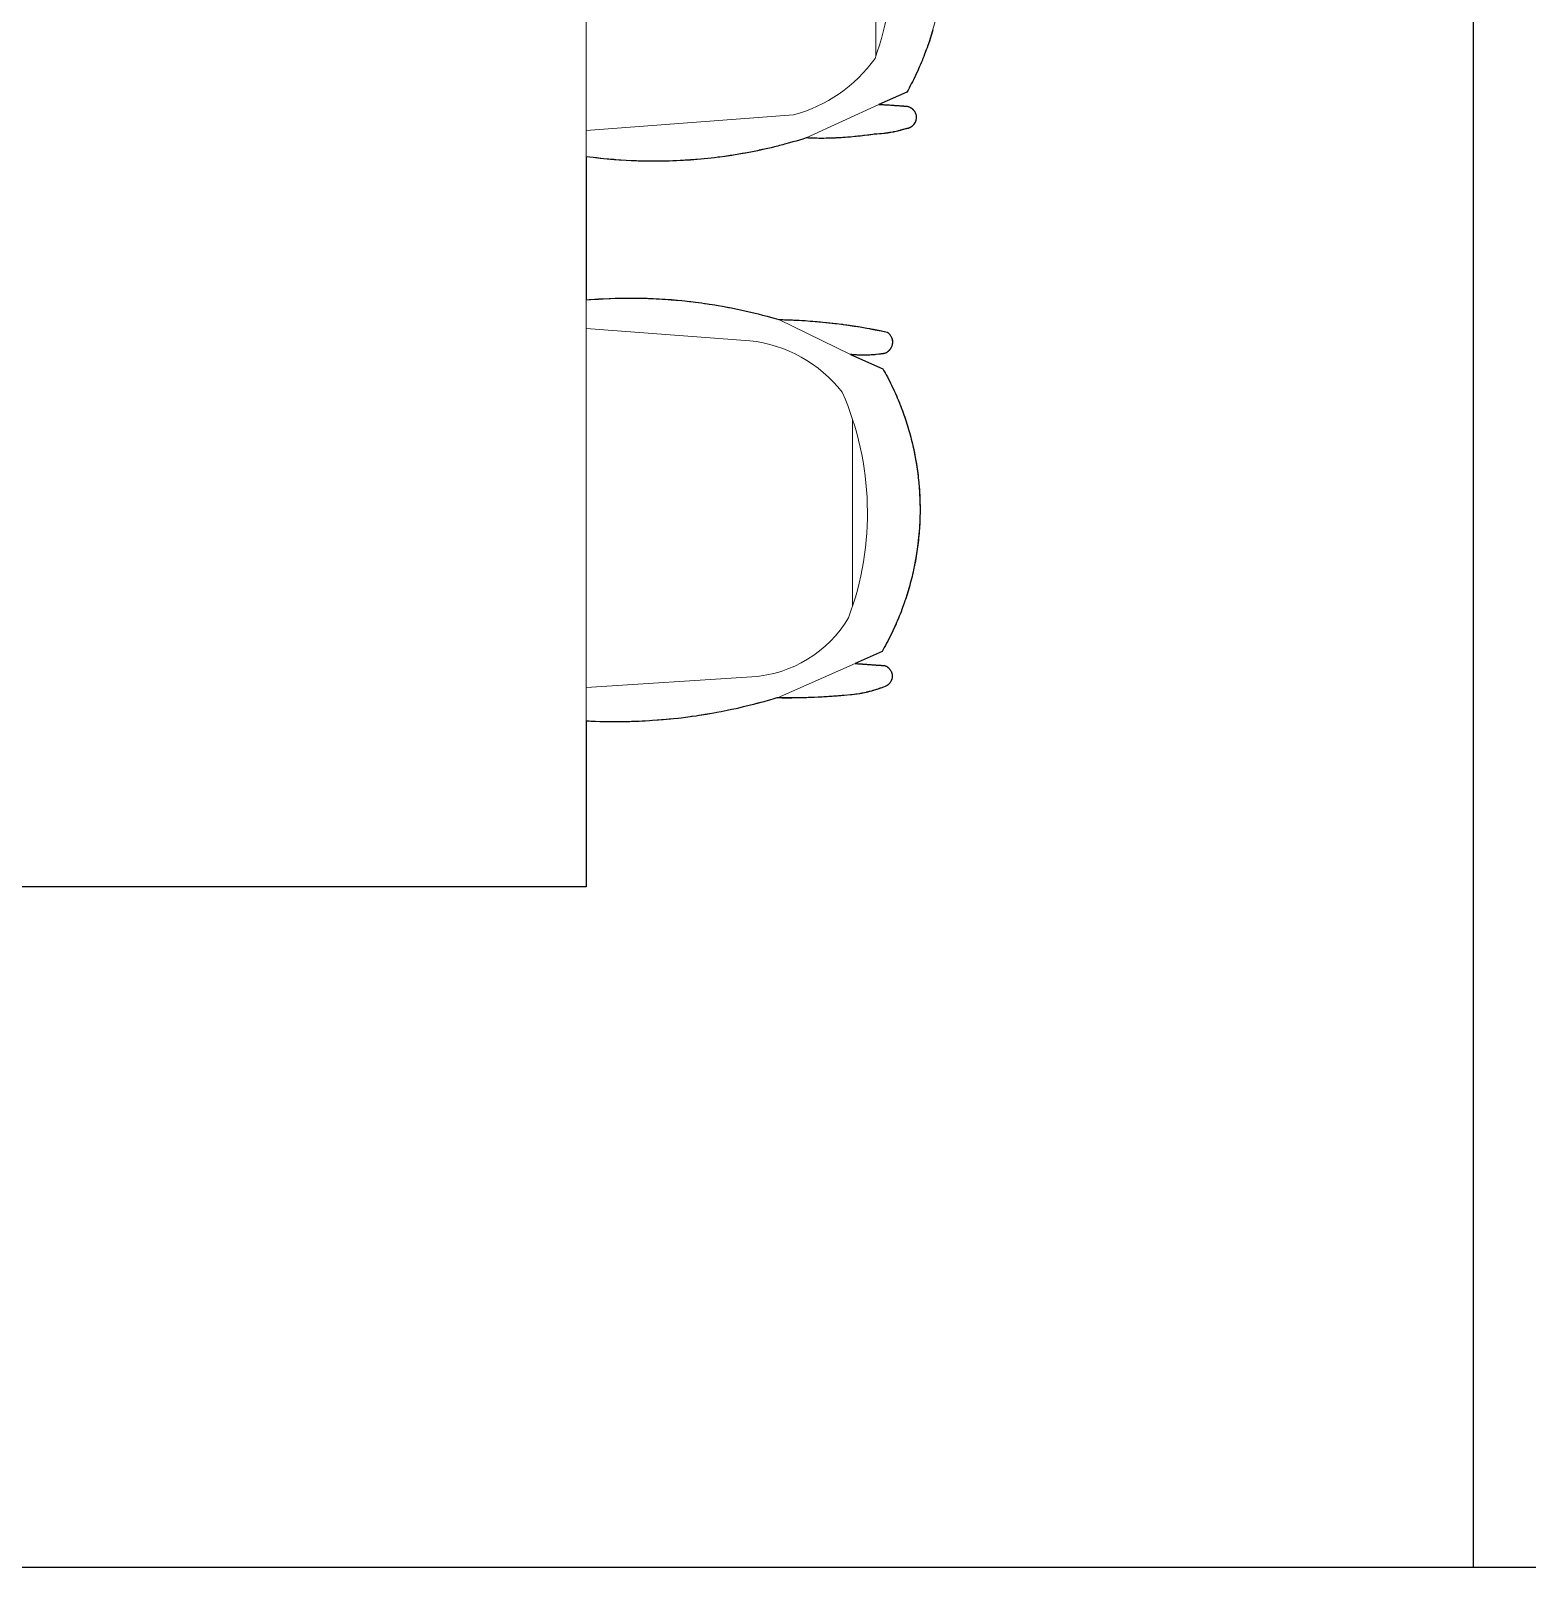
# Model space of a CAD drawing. Header units: millimetres. Extents: x 488786 to 747986, y 25193 to 95000.
# Drawn here: x 536972 to 538765, y 85199 to 87039 of the extents above; entities that cross this region are included whole.
import ezdxf

# ---------------------------------------------------------------- set-up
doc = ezdxf.new("R2010")
doc.units = ezdxf.units.MM
doc.layers.add('10. ETC', color=251, linetype='Continuous')
doc.layers.add('6. FUR1', color=181, linetype='Continuous')
doc.layers.add('7. FUR2', color=241, linetype='Continuous', lineweight=5)

# ---------------------------------------------------------------- blocks, each defined once
blk = doc.blocks.new('YUHIHA_Furniture_DiningSet_6Seat_B_Plan')
at = {"layer": '6. FUR1'}
blk.add_lwpolyline([(1289.7, 415), (1292.4, 414.2), (1295.1, 413.4), (1297.7, 412.5), (1300.4, 411.7), (1303, 410.8), (1308.3, 409), (1310.9, 408.1), (1313.6, 407.2), (1318.8, 405.2), (1321.4, 404.2), (1324, 403.2), (1326.5, 402.1), (1329.1, 401), (1331.7, 399.9), (1334.2, 398.8), (1339.3, 396.6), (1341.8, 395.4), (1344.3, 394.2), (1346.9, 393), (1349.4, 391.7), (1351.8, 390.5), (1354.3, 389.2), (1356.8, 387.9), (1359.3, 386.6), (1361.7, 385.3), (1364.1, 383.9), (1378.8, 350.5), (1378.9, 352), (1378.9, 352.3), (1379, 353.1), (1379, 353.4), (1379, 354.2), (1379, 354.4), (1379.1, 355.2), (1379.1, 355.5), (1379.2, 356.8), (1379.2, 357.9), (1379.3, 358.4), (1379.3, 359.2), (1379.4, 360.5), (1379.5, 361.8), (1379.5, 362.4), (1379.7, 364.8), (1379.7, 365.8), (1379.8, 366.3), (1379.9, 368.2), (1380, 369.2), (1380.1, 370.6), (1380.2, 371.9), (1380.2, 372.7), (1380.3, 374), (1380.3, 374.3), (1380.4, 375.6), (1380.4, 375.9), (1380.5, 376.6), (1380.5, 376.9), (1380.7, 378.8), (1380.7, 379), (1380.7, 379.8), (1380.8, 380.1), (1380.9, 381.2), (1380.9, 381.4), (1381, 382.7), (1381, 383), (1381.1, 384.3), (1381.2, 384.9), (1381.4, 385.5), (1381.6, 386.1), (1381.7, 386.4), (1381.8, 386.7), (1382.2, 387.5), (1382.5, 388), (1382.6, 388.3), (1383, 388.8), (1383.3, 389.3), (1383.9, 390.1), (1384.2, 390.5), (1384.7, 391), (1385.1, 391.4), (1385.8, 392), (1386.5, 392.6), (1387, 392.9), (1387.3, 393.1), (1387.8, 393.4), (1388.6, 393.8), (1388.9, 393.9), (1389.7, 394.3), (1390.3, 394.5), (1390.9, 394.6), (1391.8, 394.9), (1392.4, 395), (1393, 395), (1393.6, 395.1), (1394.2, 395.1), (1394.8, 395.1), (1395.2, 395.1), (1395.8, 395.1), (1396.4, 395), (1396.7, 394.9), (1397.3, 394.8), (1397.9, 394.7), (1398.5, 394.5), (1398.7, 394.4), (1399.6, 394.1), (1399.9, 394), (1400.4, 393.7), (1401.3, 393.3), (1402, 392.8), (1402.5, 392.5), (1402.8, 392.3), (1403.5, 391.7), (1404.2, 391.1), (1404.8, 390.4), (1405, 390.2), (1405.5, 389.5), (1405.9, 389), (1406.2, 388.4), (1406.4, 388.2), (1406.5, 387.9), (1406.8, 387.4), (1407, 386.8), (1407.3, 386.2), (1407.4, 385.9), (1407.6, 385.4), (1407.7, 385.1), (1407.7, 384.8), (1407.9, 384.2), (1407.9, 383.9), (1408, 383.3), (1408.1, 382.7), (1408.1, 382.4), (1408.9, 380), (1408.9, 379.7), (1409.1, 379.1), (1409.5, 377.9), (1409.8, 376.7), (1409.9, 376.4), (1410, 375.8), (1410.1, 375.5), (1410.4, 374.3), (1410.7, 373.4), (1410.9, 372.5), (1411.6, 369.4), (1411.6, 369.1), (1411.9, 367.9), (1412, 367.3), (1412.1, 367), (1412.7, 363.9), (1412.7, 363.6), (1413, 362.1), (1413.1, 361.1), (1413.2, 360.8), (1413.5, 358.4), (1413.7, 357.4), (1413.7, 357.1), (1413.8, 356.5), (1413.8, 356.2), (1414.1, 353.7), (1414.1, 353.4), (1414.2, 352.8), (1414.3, 351.5), (1414.3, 351.2), (1414.6, 348.1), (1414.6, 347.2), (1414.7, 346.2), (1414.7, 345), (1414.7, 344.7), (1414.8, 343.1), (1415.3, 339.4), (1415.6, 337.6), (1415.7, 336.9), (1416.3, 332), (1416.8, 328.3), (1417.1, 325.2), (1417.5, 321.4), (1418, 316.4), (1418.3, 312.7), (1418.5, 310.2), (1418.5, 309.6), (1418.7, 307.1), (1418.8, 305.2), (1418.8, 304.6), (1418.9, 303.4), (1419, 301.5), (1419.1, 299), (1419.3, 294), (1419.4, 290.3), (1419.4, 287.1), (1419.5, 284.6), (1419.5, 283.4), (1419.5, 282.8), (1419.5, 280.3), (1419.5, 279.6), (1419.5, 278.4), (1419.4, 275.9), (1419.4, 275.3), (1419.4, 273.4), (1419.4, 272.8), (1419.3, 270.9), (1419.3, 269.6), (1419.2, 267.1), (1419.2, 266.5), (1419.2, 265.9), (1419.1, 264), (1419.1, 263.4), (1420.3, 259.4), (1421.5, 255.4), (1422.7, 251.4), (1423.8, 247.4), (1425, 243.4), (1426.6, 237.4), (1427.1, 235.4), (1428.2, 231.3), (1428.7, 229.3), (1429.7, 225.3), (1430.7, 221.2), (1431.6, 217.2), (1432.1, 215.2), (1433, 211.1), (1433.8, 207), (1434.3, 205), (1435.1, 200.9), (1435.5, 198.9), (1436.7, 192.7), (1437.8, 186.6), (1438.5, 182.5), (1439.5, 176.3), (1440.1, 172.2), (1441.1, 166), (1441.9, 159.8), (1442.2, 157.8), (1442.7, 153.6), (1443.1, 149.5), (1443.6, 145.4), (1444, 141.2), (1444.4, 137.1), (1444.8, 132.9), (1445, 130.9), (1445.3, 126.7), (1445.4, 124.6), (1445.8, 118.4), (1446.2, 112.2), (1446.4, 108), (1446.6, 103.8), (1446.7, 99.7), (1446.8, 95.5), (1446.9, 93.4), (1446.9, 91.4), (1446.9, 87.2), (1447, 83), (1447, 80.9), (1446.9, 74.7), (1446.8, 68.5), (1446.8, 66.4), (1446.7, 62.2), (1446.6, 60.1), (1446.4, 56), (1446.3, 53.9), (1446, 47.7), (1445.7, 41.4), (1445.5, 39.3), (1445.2, 35.2), (1445, 33.1), (1444.7, 29), (1444.5, 26.9), (1443.9, 20.7), (1443.3, 14.5), (1443, 12.4), (1442.5, 8.3), (1442, 4.1), (1441.5, 0), (1613, 0), (1612.7, 3.6), (1612.6, 5.4), (1612.2, 10.9), (1612, 14.5), (1611.7, 20), (1611.3, 27.2), (1611.3, 29.1), (1611.1, 34.5), (1610.9, 40), (1610.9, 41.8), (1610.8, 47.2), (1610.8, 49.1), (1610.8, 54.5), (1610.9, 60), (1611, 65.4), (1611.1, 70.9), (1611.2, 74.5), (1611.3, 78.2), (1611.6, 83.6), (1611.7, 85.4), (1612, 90.9), (1612.2, 94.5), (1612.5, 98.2), (1612.8, 101.8), (1613.2, 107.2), (1613.4, 109), (1613.9, 114.5), (1614.3, 118.1), (1614.9, 123.5), (1615.1, 125.3), (1615.7, 130.7), (1616.2, 134.3), (1616.7, 138), (1617.2, 141.6), (1617.7, 145.2), (1618, 147), (1618.5, 150.6), (1619.1, 154.1), (1619.7, 157.7), (1620.7, 163.1), (1621, 164.9), (1622, 170.3), (1622.7, 173.8), (1623.8, 179.2), (1624.1, 181), (1625.3, 186.3), (1626.1, 189.9), (1627.3, 195.2), (1627.7, 197), (1629, 202.3), (1629.9, 205.8), (1631.2, 211.1), (1632.6, 216.4), (1634.6, 223.4), (1635.1, 225.1), (1636.6, 230.4), (1636.7, 235.5), (1636.8, 237.5), (1636.8, 238.5), (1636.9, 242.6), (1637.2, 248.7), (1637.3, 249.8), (1637.3, 251.8), (1637.4, 253.8), (1637.7, 257.9), (1637.9, 262), (1638.4, 268.1), (1638.8, 274.2), (1639, 276.3), (1639.2, 278.3), (1639.3, 279.3), (1639.4, 280.3), (1639.7, 283.4), (1640.4, 290.5), (1640.9, 294.6), (1641.2, 297.6), (1641.4, 299.6), (1642.2, 305.7), (1642.3, 306.7), (1642.5, 307.7), (1643.3, 313.8), (1643.5, 314.8), (1643.6, 315.8), (1644.4, 320.9), (1645, 324.9), (1645.1, 325.9), (1646.1, 332), (1646.8, 336), (1647.4, 339), (1647.5, 340), (1648.7, 346), (1650, 353.1), (1650.5, 355.1), (1651.5, 360.1), (1651.9, 360.7), (1652.2, 361.1), (1652.6, 361.5), (1653, 362), (1653.2, 362.2), (1653.7, 362.7), (1654.1, 363.1), (1654.5, 363.4), (1654.7, 363.5), (1655.3, 364), (1655.9, 364.4), (1656.6, 364.8), (1657.2, 365.1), (1657.4, 365.2), (1658.1, 365.5), (1658.6, 365.7), (1659.1, 365.9), (1659.8, 366.1), (1660.5, 366.3), (1661.5, 366.5), (1661.7, 366.5), (1662.7, 366.6), (1663.2, 366.6), (1664, 366.6), (1665, 366.6), (1666, 366.4), (1666.7, 366.3), (1667.2, 366.2), (1668.2, 365.9), (1668.6, 365.7), (1669.3, 365.5), (1670, 365.1), (1670.7, 364.8), (1671.5, 364.3), (1671.9, 364), (1672.1, 363.9), (1672.7, 363.4), (1673.5, 362.8), (1673.8, 362.4), (1674.4, 361.9), (1674.7, 361.5), (1675, 361.1), (1675.3, 360.7), (1675.6, 360.3), (1676, 359.7), (1676.3, 359.3), (1676.6, 358.6), (1676.7, 358.4), (1676.8, 358.1), (1677.2, 357.2), (1677.3, 356.6), (1677.4, 356), (1677.5, 355.6), (1677.6, 355), (1677.6, 354.7), (1677.8, 353.4), (1677.8, 353.1), (1678, 352.2), (1678.2, 350.6), (1678.2, 350.3), (1678.6, 346.7), (1678.7, 345.5), (1678.8, 344.8), (1678.8, 344.5), (1679, 341.6), (1679, 341.3), (1679.1, 339.7), (1679.1, 339.1), (1679.2, 338.8), (1679.2, 336.8), (1679.2, 336.5), (1679.2, 335.9), (1679.2, 335.6), (1679.3, 334.9), (1679.3, 334.3), (1679.3, 334), (1679.3, 330.8), (1679.3, 330.4), (1679.3, 329.8), (1679.2, 328.2), (1679.2, 327.9), (1679.2, 326), (1679.1, 325.6), (1679.1, 325), (1679.1, 324.7), (1679, 323.7), (1679, 323.1), (1679, 322.8), (1678.8, 320.2), (1678.7, 319.3), (1678.7, 318.6), (1678.6, 318), (1678.6, 317.7), (1678.4, 316.4), (1695.5, 355.1), (1697.9, 356.5), (1700.3, 357.8), (1702.7, 359.2), (1705.2, 360.5), (1707.6, 361.7), (1710.1, 363), (1712.6, 364.2), (1715.1, 365.5), (1720.1, 367.8), (1722.6, 369), (1725.1, 370.1), (1727.6, 371.3), (1730.2, 372.4), (1732.7, 373.4), (1735.3, 374.5), (1737.8, 375.5), (1740.4, 376.5), (1743, 377.5), (1745.6, 378.5), (1748.2, 379.5), (1750.8, 380.4), (1753.4, 381.3), (1756.1, 382.2), (1758.7, 383), (1761.3, 383.9), (1764, 384.7), (1766.6, 385.5), (1769.3, 386.3), (1771.9, 387), (1774.6, 387.8), (1777.3, 388.5), (1780, 389.2), (1782.6, 389.9), (1785.3, 390.5), (1788, 391.1), (1790.7, 391.7), (1796.1, 392.9), (1798.9, 393.4), (1801.6, 394), (1804.3, 394.4), (1807, 394.9), (1809.8, 395.4), (1812.5, 395.8), (1815.2, 396.2), (1820.7, 397), (1823.5, 397.3), (1826.2, 397.6), (1829, 397.9), (1831.7, 398.2), (1837.2, 398.7), (1840, 398.9), (1842.8, 399.1), (1848.3, 399.3), (1853.8, 399.6), (1856.6, 399.6), (1859.4, 399.7), (1864.9, 399.7), (1867.7, 399.7), (1873.2, 399.6), (1878.8, 399.4), (1881.5, 399.3), (1884.3, 399.1), (1887, 398.9), (1889.8, 398.7), (1892.6, 398.5), (1895.3, 398.3), (1898.1, 398), (1900.8, 397.7), (1906.3, 397.1), (1909.1, 396.7), (1911.8, 396.3), (1914.6, 395.9), (1917.3, 395.5), (1920, 395.1), (1922.8, 394.6), (1925.5, 394.1), (1930.9, 393.1), (1936.4, 391.9), (1939.1, 391.3), (1941.8, 390.7), (1944.4, 390.1), (1947.1, 389.4), (1949.8, 388.7), (1952.5, 388), (1955.2, 387.3), (1957.8, 386.5), (1963.1, 385), (1965.8, 384.2), (1968.4, 383.3), (1971.1, 382.5), (1973.7, 381.6), (1976.3, 380.7), (1981.5, 378.8), (1984.1, 377.8), (1986.7, 376.9), (1989.3, 375.8), (1991.8, 374.8), (1994.4, 373.8), (1997, 372.7), (1999.5, 371.6), (2002.1, 370.5), (2004.6, 369.4), (2009.6, 367), (2012.1, 365.9), (2014.6, 364.6), (2017.1, 363.4), (2019.5, 362.1), (2022, 360.9), (2024.4, 359.6), (2026.9, 358.3), (2029.3, 356.9), (2031.7, 355.6), (2034.1, 354.2), (2048.5, 321.8), (2048.6, 322.9), (2048.6, 323.2), (2048.7, 324.1), (2048.7, 324.3), (2048.8, 325.2), (2048.8, 325.4), (2048.9, 326.3), (2048.9, 326.6), (2048.9, 327.4), (2048.9, 327.7), (2049, 328.5), (2049, 328.8), (2049.1, 329.6), (2049.1, 329.9), (2049.2, 330.7), (2049.2, 331), (2049.3, 331.8), (2049.3, 332.1), (2049.3, 333), (2049.3, 333.2), (2049.4, 334.1), (2049.4, 334.3), (2049.5, 335.2), (2049.5, 335.5), (2049.6, 336.3), (2049.6, 336.6), (2049.7, 337.4), (2049.7, 337.7), (2049.7, 338.5), (2049.8, 338.8), (2049.9, 340.7), (2050, 341.8), (2050, 342.7), (2050.1, 342.9), (2050.2, 344.9), (2050.2, 345.2), (2050.3, 346), (2050.3, 346.3), (2050.4, 347.1), (2050.4, 348.2), (2050.5, 349.1), (2050.5, 349.3), (2050.7, 351.3), (2050.7, 352.4), (2050.8, 353.2), (2050.8, 353.5), (2050.9, 354.3), (2051, 355.4), (2051.1, 357.4), (2051.3, 357.9), (2051.6, 358.6), (2051.9, 359.3), (2052.3, 359.9), (2052.6, 360.4), (2053.2, 361.2), (2053.4, 361.4), (2053.7, 361.8), (2054, 362.2), (2054.4, 362.5), (2054.6, 362.7), (2055.2, 363.2), (2055.6, 363.5), (2056.2, 364), (2056.8, 364.4), (2057.3, 364.7), (2058, 365), (2058.7, 365.3), (2059.4, 365.6), (2059.7, 365.7), (2060.4, 365.9), (2061.2, 366.1), (2061.9, 366.2), (2062.7, 366.3), (2063.4, 366.3), (2064, 366.3), (2064.7, 366.3), (2065.5, 366.2), (2066.3, 366.1), (2067, 365.9), (2067.8, 365.7), (2068.2, 365.5), (2068.5, 365.4), (2069, 365.2), (2069.4, 365), (2070.1, 364.7), (2070.6, 364.4), (2071.2, 364), (2071.8, 363.5), (2072.4, 363.1), (2073, 362.5), (2073.2, 362.4), (2073.7, 361.8), (2073.9, 361.6), (2074, 361.4), (2074.5, 360.8), (2074.8, 360.4), (2075.1, 359.9), (2075.5, 359.3), (2075.8, 358.6), (2076.1, 357.9), (2076.8, 356.1), (2078.1, 352.6), (2078.2, 352.4), (2078.3, 351.9), (2078.7, 350.9), (2078.8, 350.6), (2079, 350.1), (2079.3, 349.1), (2079.7, 347.8), (2079.8, 347.6), (2080.7, 344.8), (2080.9, 344), (2081.1, 343.2), (2081.3, 342.7), (2081.3, 342.4), (2081.6, 341.7), (2082.2, 339.3), (2082.3, 338.8), (2082.5, 338), (2082.6, 337.8), (2082.6, 337.5), (2082.7, 337.3), (2083, 336), (2083.1, 335.4), (2083.2, 335.2), (2083.7, 333.1), (2084, 331.5), (2084.1, 331.3), (2084.2, 330.7), (2084.2, 330.5), (2084.3, 330.2), (2084.3, 330), (2084.5, 329.2), (2084.6, 328.6), (2084.6, 328.4), (2084.8, 327.3), (2084.9, 327.1), (2085.3, 324.4), (2085.5, 322.9), (2085.7, 320.7), (2086.1, 316.9), (2086.2, 316.2), (2086.9, 308.7), (2086.9, 307.9), (2087.1, 306.4), (2087.2, 304.9), (2087.3, 304.2), (2087.4, 302.7), (2087.5, 301.9), (2087.9, 295.9), (2088.1, 292.9), (2088.2, 291.4), (2088.3, 290.6), (2088.6, 284.6), (2088.9, 280.1), (2088.9, 278.6), (2089, 277.8), (2089.2, 273.3), (2089.2, 272.6), (2089.3, 271.1), (2089.4, 268.1), (2089.5, 266.5), (2089.5, 265.8), (2089.6, 261.3), (2089.6, 260.5), (2089.7, 259), (2089.8, 256), (2089.8, 254.5), (2089.8, 253.7), (2089.9, 248.5), (2089.9, 247.7), (2089.9, 246.2), (2089.9, 243.2), (2089.9, 234.9), (2089.9, 231.9), (2089.9, 228.1), (2090.9, 224.7), (2092.4, 219.5), (2092.9, 217.7), (2094.4, 212.5), (2095.8, 207.3), (2096.3, 205.6), (2096.7, 203.8), (2097.6, 200.3), (2099, 195.1), (2100.2, 189.8), (2100.7, 188), (2102.3, 181), (2102.7, 179.3), (2103.8, 174), (2104.9, 168.7), (2105.6, 165.1), (2106.3, 161.6), (2107.3, 156.3), (2108, 152.7), (2108.9, 147.4), (2109.8, 142.1), (2110.1, 140.3), (2111, 134.9), (2111.5, 131.4), (2112.2, 126), (2112.5, 124.2), (2113.2, 118.8), (2113.9, 113.5), (2114.3, 109.9), (2114.9, 104.5), (2115.4, 99.1), (2116.1, 91.9), (2116.2, 90.1), (2116.6, 84.7), (2117, 79.3), (2117.3, 75.7), (2117.6, 70.3), (2117.8, 66.7), (2117.9, 63.1), (2118.1, 57.7), (2118.2, 54.1), (2118.3, 52.3), (2118.4, 48.7), (2118.5, 45.1), (2118.5, 41.5), (2118.5, 36.1), (2118.5, 28.8), (2118.4, 23.4), (2118.4, 19.8), (2118.3, 16.2), (2118.1, 10.8), (2117.9, 5.4), (2117.8, 3.6), (2117.6, 0), (2316.3, 0), (2316.3, -800)], dxfattribs=at)
at = {"layer": '7. FUR2'}
for p, q in [((1378.8, 350.5), (1419.1, 263.4)), ((1321.3, 346.7), (1071.8, 346.7)), ((1678.4, 316.4), (1636.6, 230.4)), ((1980, 318.9), (1756.5, 318.9)), ((2048.5, 321.8), (2089.9, 228.8)), ((1441.5, 0), (943.7, 0)), ((2117.6, 0), (1613, 0))]:
    blk.add_line(p, q, dxfattribs=at)
for points in [[(2316.3, 0), (2117.6, 0, 0.086708), (2089.9, 228.1, 0.030313), (2085.3, 324.4, 0.053162), (2076.3, 357.4, 0.707917), (2051.1, 357.4, -0.00035), (2048.5, 321.8), (2034.1, 354.2, 0.265957), (1695.5, 355.1), (1678.4, 316.4, 0.068805), (1677.2, 357.2, 0.613588), (1651.5, 360.1, 0.047477), (1636.6, 230.4, 0.093189), (1613, 0), (1441.5, 0, 0.110156), (1419.1, 263.4, 0.049313), (1414.8, 343.1, 0.070493), (1408.1, 382.4, 0.868684), (1381.1, 384.3, 0.007357), (1378.8, 350.5), (1364.1, 383.9, 0.257976), (1022.5, 385.4)], [(1410.1, 0), (1391.5, 248, 0.17425), (1323.7, 345.8, 0.174552), (1065.4, 344.4, 0.214495), (993.8, 230.5), (974.4, 0)], [(2077.3, 0), (2064.5, 198.4, 0.248458), (1993.9, 314, 0.194798), (1723.5, 306.4, 0.201402), (1661.9, 195.8), (1647.3, 0)]]:
    blk.add_lwpolyline(points, format="xyb", dxfattribs=at)
blk.add_lwpolyline([(2316.3, -800), (2316.3, 0)], dxfattribs=at)

msp = doc.modelspace()

# ---------------------------------------------------------------- linework, layer by layer
at = {"layer": '10. ETC'}
for p, q in [((538700, 88879.9), (538700, 85198.7)), ((532700, 85198.7), (541700, 85198.7))]:
    msp.add_line(p, q, dxfattribs=at)

# ---------------------------------------------------------------- block references
at = {"rotation": 270}
msp.add_blockref('YUHIHA_Furniture_DiningSet_6Seat_B_Plan', (537637.7, 88329.9), dxfattribs=at)

doc.saveas('drawing.dxf')
